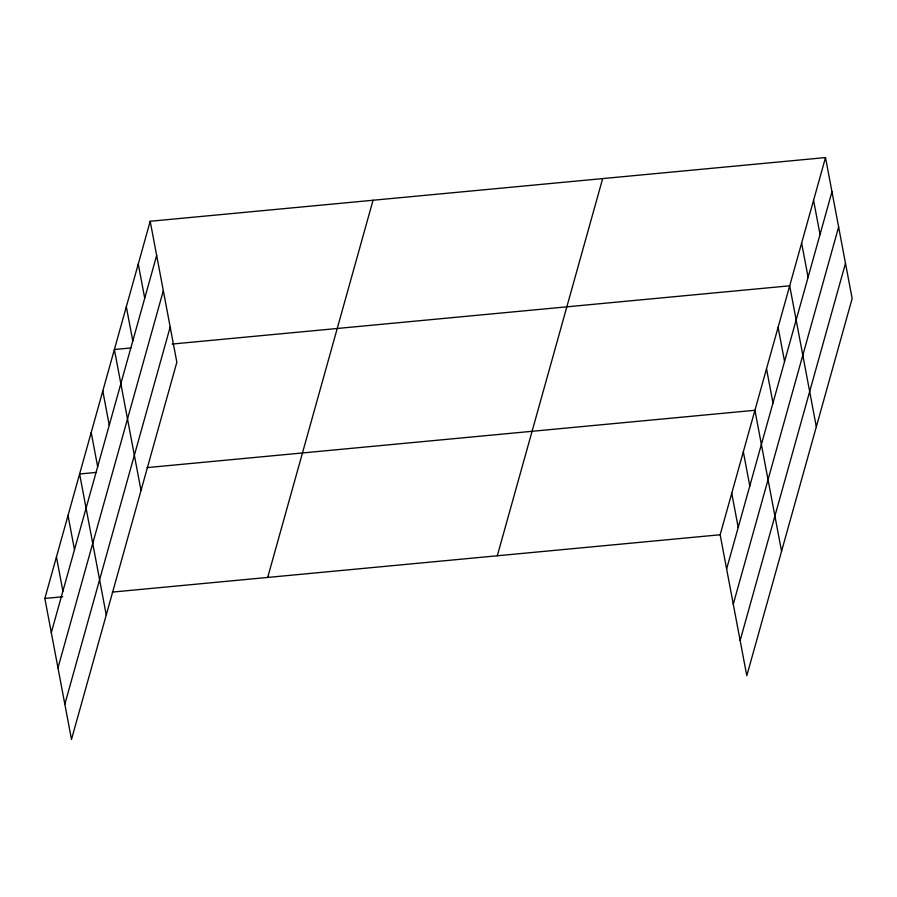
<?xml version="1.0" encoding="UTF-8"?>
<svg xmlns="http://www.w3.org/2000/svg" width="897" height="897" viewBox="0 0 897 897"><rect width="100%" height="100%" fill="white"/><g stroke="black" fill="none" stroke-linecap="round" stroke-linejoin="round"><path stroke-width="1.35" d="M150.203 221.267L176.844 362.242L71.491 739.431L44.85 598.456L150.203 221.267L825.509 157.569L852.15 298.544L746.797 675.733L720.156 534.758L825.509 157.569M51.308 632.643L156.661 255.466M57.969 667.884L163.321 290.706M64.831 704.19L170.183 327.013M267.698 577.433L373.051 200.244M497.308 555.77L602.661 178.593M726.615 568.945L831.968 191.767M733.275 604.186L838.628 226.997M740.137 640.492L845.49 263.303M130.895 347.958L114.379 349.505L141.02 490.491M172.157 344.056L789.696 285.807L816.326 426.793M96.125 472.427L79.62 473.986L106.25 614.961M147.018 467.617L754.926 410.277L781.567 551.263M44.85 598.456L62.734 596.763M112.26 592.098L720.156 534.758M813.568 200.311L820.037 234.509M801.626 243.065L808.096 277.263M778.103 327.304L784.561 361.491M766.509 368.79L772.979 402.988M743.333 451.774L749.802 485.972M731.75 493.26L738.209 527.458M138.261 264.01L144.72 298.208M126.32 306.763L132.79 340.961M102.796 391.002L109.255 425.2M91.202 432.489L97.672 466.687M68.026 515.472L74.485 549.67M56.444 556.959L62.902 591.157"/></g></svg>
